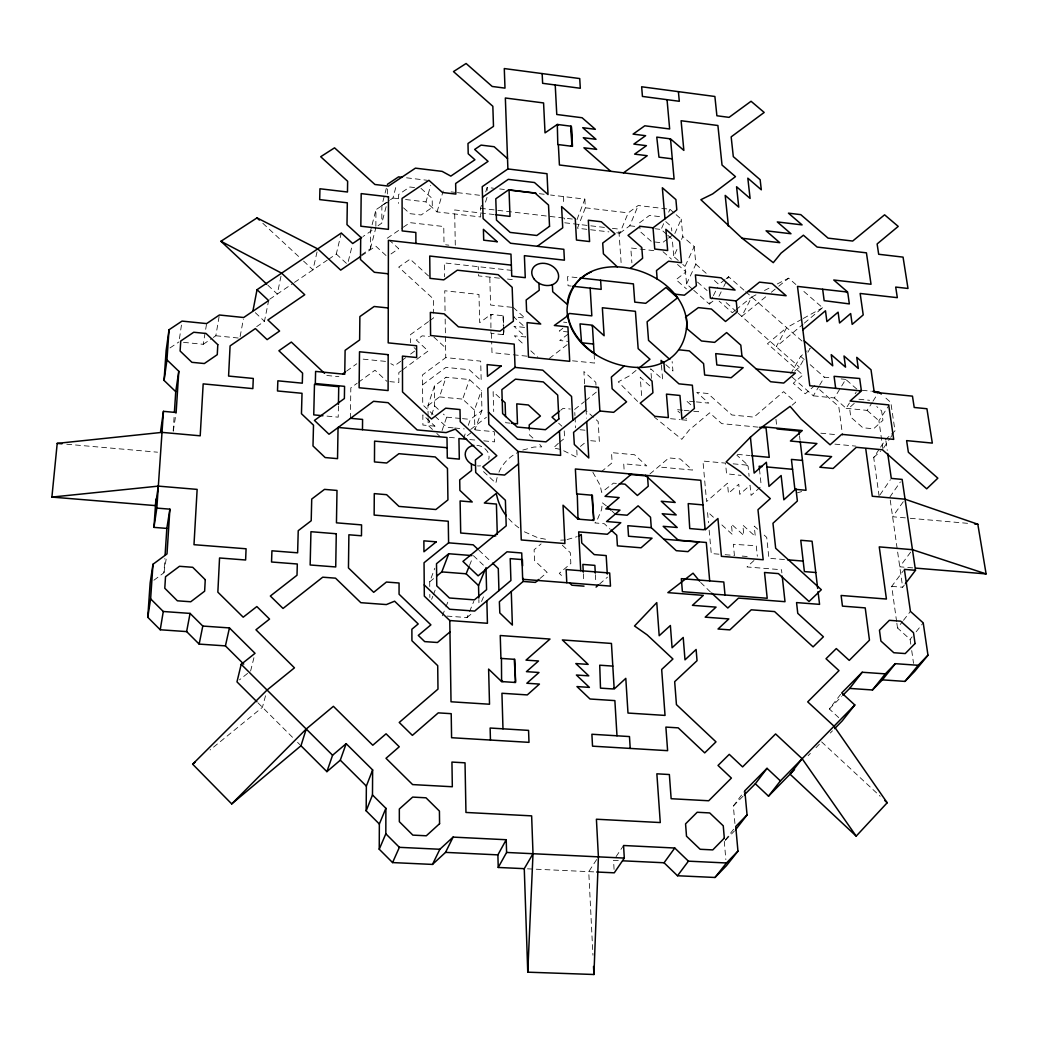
<?xml version="1.0" encoding="UTF-8"?>
<svg xmlns="http://www.w3.org/2000/svg" width="1038" height="1038" viewBox="0 0 1038 1038"><rect width="100%" height="100%" fill="white"/><g stroke="black" fill="none" stroke-linecap="round" stroke-linejoin="round"><path stroke-width="0.75" stroke-dasharray="5 3.75" d="M387.343 194.015L387.369 184.336M378.053 225.687L381.802 223.144L381.88 205.498L386.966 185.841M375.86 226.31L375.951 209.728L387.317 202.086L381.802 223.144M361.522 254.829L370.423 248.731L370.566 230.773L375.951 209.728M350.416 418.301L350.818 387.862L357.176 383.217M338.414 405.936L338.219 417.159L324.453 415.875M153.896 580.229L163.939 572.742L164.873 558.496M173.177 431.03L174.306 413.721M179.444 338.699L181.806 322.688M173.307 431.055L176.136 412.514M163.939 572.742L166.742 555.486M183.518 342.345L203.227 344.305L206.614 323.597M213.309 337.467L215.826 335.754L219.381 315.007M240.115 336.584L243.398 319.094M256.671 326.62L264.456 321.3L268.634 300.579M281 276.147L277.302 294.052L267.908 285.255M317.044 251.884L312.983 269.841L301.331 259.02M328.527 259.292L336.299 254.025L341.294 233.031M348.275 261.42L352.336 245.007M253.934 657.729L250.612 670.963L239.454 679.89M370.423 248.731L375.847 227.815L362.989 236.534M390.496 199.698L392.961 198.037L396.568 184.427M265.52 695.784L262.432 707.28L210.091 749.968M481.437 205.316L480.477 208.288L480.711 216.981L437.05 211.908L425.982 201.904L430.705 185.361M437.05 211.908L443.213 190.953M485.732 191.913L487.159 187.45L493.413 188.189M485.499 202.138L487.419 196.195M428.084 416.264L427.98 405.599L434.416 385.967L446.068 377.235L469.513 379.545L481.437 390.56L481.956 410.464L474.872 429.771L474.405 410.023L481.437 390.56M432.483 429.447L428.175 425.411L429.667 420.922M431.652 414.941L434.65 405.949L434.416 385.967M427.98 405.599L439.502 396.892L446.068 377.235M442.071 430.549L446.677 417.159L443.395 414.097M474.405 410.023L462.65 399.124L469.513 379.545M463.441 438.659L466.114 431.25M468.255 425.321L470.396 419.391L481.956 410.464M429.745 586.535L429.706 581.825L434.805 568.24M431.626 599.302L432.768 596.318M433.339 594.826L436.194 587.365M576.998 219.602L584.835 199.114L550.542 195.014M584.835 199.114L585.354 207.808L577.491 228.23L608.878 231.876M442.396 615.755L445.328 608.359M445.912 606.88L448.857 599.471M469.513 565.438L472.316 558.483M616.715 232.784L619.855 233.148L628.211 212.881L638.214 205.498L669.938 209.287L674.453 213.244M619.855 233.148L629.755 225.778L638.214 205.498M447.015 616.092L467.035 617.558L468.878 613.134M469.5 611.654L473.808 601.339M481.554 601.495L484.694 594.099M666.694 234.354L661.115 229.45L663.645 223.689M668.68 212.167L669.938 209.287M674.83 233.511L681.239 219.174L675.582 214.23M678.255 260.486L673.766 256.529L678.281 246.538M681.512 239.415L682.796 236.56L681.239 219.174M692.554 289.252L686.572 283.971L685.002 266.429L694.201 246.551L682.796 236.56M686.572 283.971L695.849 264.21L694.201 246.551M693.747 290.303L709.304 304.03L712.717 297.037M713.404 295.648L717.518 287.254M718.945 296.31L723.097 287.915M723.784 286.514L728.611 276.718L744.441 290.588M756.001 294.818L751.746 296.998L741.755 316.382L766.407 296.271M801.907 319.237L786.7 327.645L776.216 346.731L803.088 324.167M790.709 373.862L800.674 356.345L805.436 352.297M794.667 371.163L799.377 367.128L804.787 357.682M807.875 352.284L810.198 348.236L806.63 351.272M792.279 377.274L813.312 395.828L818.852 386.512M819.644 385.176L824.38 377.183L831.996 377.962M813.312 395.828L834.396 397.956L840.858 387.33M841.675 386.006L845.711 379.376L857.635 389.821L855.169 393.778M834.396 397.956L846.139 408.297L849.421 403.016M846.139 408.297L867.132 410.386L872.167 402.497M872.997 401.174L878.862 391.975M882.949 448.974L878.914 420.74L889.125 405.054M596.655 859.542L588.741 871.648L592.958 955.207M879.108 496.151L873.711 457.499L879.705 448.468M880.561 447.183L885.699 439.45L890.345 435.169M883.805 447.689L889.838 438.646M890.695 437.348L893.277 433.482M616.066 856.661L623.553 845.503M879.977 494.879L890.422 479.673M889.813 497.111L900.374 481.93M903.268 501.704L892.615 516.742L908.691 518.157M910.65 552.138L899.764 566.813L906.161 567.345M896.624 621.593L891.707 586.366L903.475 570.602M734.917 823.523L733.347 805.994L744.817 790.761M891.707 586.366L902.671 587.249L904.5 584.822M725.238 840.105L735.734 826.469M838.717 717.621L829.336 708.967L841.714 692.943M910.793 644.183L910.105 639.382L897.52 627.99L902.476 621.606M903.475 620.322L910.43 611.382M910.105 639.382L912.13 636.839M916.165 631.766L923.223 622.891M725.406 840.209L734.372 831.049M808.096 755.742L810.354 753.432M815.985 747.671L819.371 744.22M830.309 733.049L832.476 730.83M733.347 805.994L743.247 795.99M829.336 708.967L841.753 696.407M873.711 457.499L880.639 451.102M753.964 560.546L746.984 566.956L781.523 569.745L781.861 572.937M891.512 434.105L895.003 430.887L890.825 402.433L883.649 396.166M760.153 487.276L751.084 495.373L750.046 485.252L739.77 494.373L738.758 484.24L728.429 493.361L727.456 483.228L706.58 501.562L702.947 461.054L725.523 463.13L726.548 473.782L741.054 475.378M854.222 403.419L849.512 407.61L850.797 417.133L862.85 427.76L873.594 428.798L882.936 420.299L881.573 410.801L876.773 406.598M599.51 584.096L607.477 577.141M792.098 405.248L795.562 402.238L783.599 391.637L753.964 417.133L731.868 414.979L707.877 393.506L696.783 392.39L708.772 403.133L696.044 401.875M814.856 385.461L805.241 393.817L793.304 383.269L802.945 374.978L767.471 343.721L786.7 327.645M540.097 578.4L547.143 572.405L534.544 560.559L534.116 549.751L541.096 543.886M649.879 474.016L668.874 457.914L680.253 458.965L692.489 470.058L658.235 466.931M467.035 617.558L473.043 612.485M804.307 323.142L822.628 307.767L801.972 289.797M601.171 471.875L612.148 462.74L611.512 452.633L634.542 454.748L646.752 465.893L623.721 463.791L624.201 471.057M429.706 581.825L434.546 577.855M580.424 446.431L587.793 440.423M771.338 292.249L777.514 287.228M778.747 286.216L788.608 278.171L795.899 284.516M734.748 310.777L732.322 312.749L719.113 301.111M735.955 309.791L751.746 296.998M558.392 443.265L553.449 447.949L561.26 449.545L577.18 457.486L576.752 449.428M559.638 442.266L564.594 438.257L564.101 428.227M636.047 370.449L629.041 376.067L618.259 381.854L637.994 401.823M709.304 304.03L712.911 301.137M574.624 409.452L584.342 401.68M585.549 400.707L596.383 392.053L596.059 386.499M560.65 410.295L563.102 408.336L570.303 409.024M724.965 279.624L718.88 284.464L712.821 279.131M726.185 278.664L728.611 276.718M470.616 429.498L486.42 417.237M467.256 435.688L472.329 431.743M549.31 358.447L567.189 344.642M568.123 334.067L559.729 340.516L567.799 341.346M562.843 328.306L559.261 331.044L570.511 332.225M667.239 239.09L662.283 242.866L651.592 241.62L640.212 231.591L639.758 225.765M668.472 238.143L672.183 235.328M502.392 334.56L503.573 333.678L503.378 327.697M422.583 384.826L445.912 367.4L469.293 369.723L481.191 380.699L480.685 361.133L445.756 357.617L422.492 374.913L422.738 404.82L433.067 414.447M639.538 222.846L649.503 215.411L660.103 216.67M492.077 314.566L490.896 315.435L490.87 314.436L503.456 315.773L503.56 328.696M401.356 370.696L398.813 372.577L398.826 382.503L389.886 381.634M402.64 369.762L428.149 350.974L416.368 340.075L422.168 335.845L429.46 336.597M400.759 361.276L394.622 365.765L390.781 363.637M401.991 360.368L405.663 357.669M410.581 354.075L415.252 350.649M358.447 382.295L375.003 370.229L386.902 381.335M428.473 321.598L410.477 334.638L410.516 342.722M429.758 320.664L433.612 317.875L433.573 314.709M346.562 371.137L356.774 363.754M391.015 253.947L398.657 248.653L389.522 240.31M361.458 255.88L375.743 246.097L387.2 256.594M387.239 238.221L401.94 228.152M403.276 227.231L409.958 222.651L443.758 226.531L444.03 244.618M203.227 344.305L212.05 338.323M269.633 299.255L293.157 283.283M294.481 282.388L327.23 260.175M169.985 347.938L178.977 341.891M381.88 205.498L389.276 200.529M803.282 318.471L822.628 307.767M764.5 290.484L771.597 286.864M777.267 283.958L788.608 278.171M797.379 492.842L801.699 491.571M567.072 539.578L576.985 536.672M522.789 450.064L533.986 447.041L541.745 446.872L539.513 444.16M565.658 539.981L557.73 540.266L557.769 540.967M527.499 868.819L595.124 871.933M618.298 860.593L613.562 860.372L614.094 869.714M907.757 567.475L914.154 567.994M718.971 554.188L711.251 553.552L709.045 528.991M725.147 554.694L734.411 555.447L733.334 544.288L756.261 545.754L757.338 556.238M742.209 556.096L748.437 556.602M784.494 559.56L768.924 558.275L766.706 537.399L763.306 534.311M616.351 483.41L613.445 483.15L601.625 492.349L600.198 485.408L592.698 471.953M66.769 444.225L157.529 452.192M910.3 518.299L969.777 523.515M449.389 437.361L457.2 438.075M469.786 439.567L475.988 440.138M483.734 440.852L494.594 441.864L494.296 431.704L472.199 429.641M733.126 463.83L747.983 465.206L736.876 455.215M453.178 427.877L446.833 427.28L434.208 415.511M454.761 428.019L464.271 428.915M590.687 440.696L599.354 441.5L598.16 421.545L586.107 410.555L586.535 418.184M737.369 454.372L750.124 455.552M834.915 444.134L855.844 446.132M446.677 417.159L460.911 418.496M462.494 418.638L470.396 419.391M510.151 423.141L505.753 422.726L505.662 419.65M580.008 429.732L587.236 430.407M326.827 375.484L338.894 376.664M682.537 410.166L676.153 409.543L679.76 412.8M684.133 410.321L692.125 411.113M693.721 411.269L698.522 411.736L696.122 409.569M670.496 418.69L680.15 419.624M681.758 419.78L688.194 420.403L685.781 418.236M758.129 427.15L721.721 423.634L709.668 412.813L689.05 430.212L681.797 439.321L654.42 417.146M820.824 433.196L836.343 434.688M439.502 396.892L462.65 399.124M694.461 401.719L686.507 400.94L691.308 405.248M858.919 399.228L869.585 400.292M215.826 335.754L238.221 338.012M363.144 359.148L386.94 361.522M526.954 356.177L491.986 352.622L491.662 341.411M572.522 360.809L594.657 363.066L594.177 355.126M862.176 390.275L871.284 391.209M841.143 378.909L845.711 379.376M563.608 322.143L566.813 322.481M511.864 307.3L490.598 305.029L489.78 277.133M511.942 270.412L444.316 262.925L444.524 276.796M576.998 277.626L567.552 276.588L568.046 285.722L571.198 286.073M499.434 278.184L478.492 275.887L478.375 271.281M507.465 279.066L512.279 279.598M445.639 244.799L448.87 245.176M653.81 250.638L630.793 247.991L631.883 262.861M392.961 198.037L399.254 198.777M405.547 199.517L425.982 201.904M480.477 208.288L575.389 219.407M629.755 225.778L636.034 226.518M654.848 228.723L661.115 229.45M494.179 214.555L454.631 209.948L455.306 245.902M604.453 227.426L564.698 222.781L564.451 218.149M612.394 228.347L618.765 229.087L621.243 264.612M406.533 177.809L427.215 180.288M499.667 188.942L504.351 189.5M539.371 193.691L544.159 194.262M414.564 187.554L409.789 186.996L398.592 194.508L398.605 203.409M451.102 191.887L455.838 192.445M457.421 192.64L479.517 195.261M585.354 207.808L628.211 212.881M524.398 531.793L537.671 537.684L545.716 539.28L545.741 539.981M665.773 221.626L671.43 226.595L671.807 230.955M745.66 291.665L801.972 341.035M667.81 235.328L672.274 239.246L673.766 256.529M867.132 410.386L878.914 420.74M695.849 264.21L706.761 273.811M800.674 356.345L804.229 359.472M810.159 364.675L824.38 377.183M682.757 264.443L685.002 266.429M726.146 302.642L736.954 312.153M738.148 313.217L799.377 367.128M663.023 251.689L671.469 259.137M677.516 264.456L685.975 271.917L676.023 279.676L686.429 288.862M697.51 282.077L707.112 290.536M819.631 389.678L838.769 406.546L842.558 435.285M665.825 364.649L672.948 371.033L672.157 361.535M746.802 465.089L748.087 466.257L749.112 476.26M649.801 385.799L640.251 377.209L641.795 398.19M420.948 188.319L432.197 198.466L432.301 207.341L421.169 214.97L409.906 213.659L400.863 205.459M513.278 307.456L524.956 318.043L513.615 316.85L525.332 327.489L513.966 326.295L525.708 336.974L514.303 335.793L524.917 345.472M757.636 529.172L754.237 526.084L755.301 536.438L742.832 525.111L743.857 535.478L731.388 524.138L732.387 534.505L720.541 523.71M503.469 316.746L503.793 325.75M530.82 350.844L537.892 357.293M713.43 517.235L707.501 511.838L708.487 522.75M428.551 275.978L410.127 259.137L398.683 267.116L433.378 298.918L433.547 313.139M558.613 423.193L561.908 426.216M433.832 337.039L445.613 347.899M499.654 397.723L493.128 391.702L493.712 411.58M710.472 592.036L700.52 582.305M336.299 254.025L346.42 263.367M532.896 438.049L529.575 435L529.406 430.679M606.4 505.908L602.248 502.716L601.638 509.554L596.993 520.479L594.878 522.918L604.272 523.71L609.942 528.952M612.031 511.111L615.404 514.225M414.071 347.613L416.42 349.793M262.848 223.3L300.164 257.93M821.629 741.91L880.172 796.237M434.65 405.949L439.022 410.023M483.526 471.615L495.801 483.072L496.449 480.763A54.015 44.777 23.7 0 1 497.436 476.403M562.324 545.222L570.29 552.67L570.835 563.452L559.274 573.352L563.868 577.673M436.79 433.469L440.021 436.492M255.309 312.672L264.456 321.3M478.894 550.218L491.454 562.09M473.432 555.693L484.863 566.514M258.008 702.869L293.04 737.836M297.569 742.365L299.839 744.622M885.92 441.007L887.256 450.362M890.241 500.134L902.671 587.249M911.714 650.579L913.544 663.386M896.845 623.189L897.52 627.99M799.532 435.726L800.09 440.359M775.957 419.287L776.735 426.203M759.466 469.085L761.295 486.264M724.277 841.351L725.86 859.646M661.466 365.155L662.607 379.454L650.709 368.762L651.449 378.364M595.968 385.111L595.812 382.334L583.901 371.526L584.589 383.813M595.384 574.676L595.825 582.435M563.31 196.545L563.712 204.265M574.78 412.501L574.948 415.563M575.026 417.094L575.597 427.786M583.356 573.729L583.771 581.488M503.832 327.242L504.079 334.729L490.935 333.367L490.87 314.436L479.699 322.701L478.972 294.455L444.744 290.757L445.12 315.941M502.976 315.721L503.326 326.192M487.159 187.45L487.237 190.356M491.428 333.419L491.61 339.815M478.259 266.688L478.336 269.75M478.868 599.614L478.946 602.741M445.172 319.081L445.756 357.617M428.097 417.795L428.175 425.411M429.823 594.372L429.862 597.512M503.573 330.201L503.599 334.677M518.831 527.81A54.015 44.777 23.7 0 1 508.036 517.897M498.915 472.225A54.015 44.777 23.7 0 1 518.507 452.127M480.503 465.828A12.184 10.069 20.5 0 1 477.415 465.906M476.922 445.328A12.184 10.069 20.5 0 1 488.755 459.289M434.883 426.164L422.907 425.048L422.829 414.902L434.883 426.164"/><path stroke-width="1.5" d="M533.013 853.729L524.268 868.663L498.227 867.457L506.596 852.458L506.22 839.729L453.1 837.108L445.536 852.38L432.483 864.42L392.572 862.578L379.246 849.227L385.825 833.799L385.889 808.291L372.486 794.952L372.629 769.924L346.16 743.675L332.575 755.236L326.905 771.649L300.968 745.764L306.223 729.013L333.393 706.32L372.785 745.232L386.071 733.801L399.254 746.776L386.006 758.298L412.618 784.585L452.321 786.752L451.945 762.074L465.024 762.826L465.958 812.456L531.638 815.868L533.013 853.729L527.758 972.178L593.931 974.5L598.407 856.856L596.409 819.229L660.272 822.55L656.859 773.816L669.367 774.53L671.145 798.715L708.695 800.765L731.401 778.085L718.024 765.46L729.26 754.354L742.598 766.9L775.594 733.944L802.153 758.726L856.194 836.122L887.192 802.763L834.033 726.198L807.707 701.87L838.989 670.626L826.014 658.728L836.304 648.568L849.24 660.389L869.468 640.174L865.225 607.892L842.454 606.127L841.117 595.475L886.426 599.03L879.251 546.883L912.467 549.686L986.1 573.91L977.822 524.229L905.045 499.2L872.283 496.255L865.731 448.637M379.246 849.227L379.35 824.016L385.889 808.291M379.35 824.016L366.167 810.847L366.362 786.103L372.629 769.924M362.483 429.693L362.573 419.43L350.416 418.301M338.44 404.327L338.738 386.694L314.475 384.358L313.748 414.876L322.922 415.732M169.895 509.165L166.833 528.407L153.961 527.382L156.829 508.101L169.895 509.165L167.001 553.916L152.988 564.27L150.134 583.032L147.772 617.286L160.228 629.768L186.632 631.597L199.153 644.105L225.415 645.883L243.748 664.125M361.704 237.417L352.699 243.515L341.294 233.031L257.035 289.693L268.634 300.579L243.696 317.511L219.381 315.007L206.614 323.597L182.039 321.092L169.025 329.76L166.962 359.888L178.796 371.267L176.136 412.514L163.446 411.346L160.566 431.471M165.081 555.33L166.833 528.407M174.41 412.138L175.733 391.676L178.796 371.267M153.961 527.382L155.908 499.148M175.733 391.676L164.069 380.427L166.132 350.533L169.025 329.76M147.772 617.286L150.627 598.861L152.988 564.27M156.829 508.101L163.446 411.346M300.968 745.764L231.708 803.918L192.653 764.189L267.064 690.036L294.455 667.836L255.945 629.781L269.543 619.076L256.84 606.555L243.203 617.195L217.85 592.153L219.55 557.977L245.617 560.001L246.084 548.778L193.989 544.691L197.142 489.391L158.334 486.121L155.453 505.61L51.9 497.085L57.207 443.382L162.006 432.379L200.204 435.817L203.176 383.878L252.857 388.614L253.285 378.455L228.581 376.067L230.086 345.901L255.387 328.553L267.129 339.634L279.598 331.018L267.882 319.989L304.744 294.74L281.609 273.163L220.938 241.27L257.022 217.889L317.719 248.886L340.685 270.114L360.16 256.775M164.069 380.427L166.962 359.888M160.228 629.768L163.277 611.499L150.627 598.861M186.632 631.597L190.071 613.406L163.277 611.499M253.013 310.518L257.035 289.693M199.153 644.105L202.786 626.057L190.071 613.406M225.415 645.883L229.437 627.925L202.786 626.057M229.437 627.925L255.037 653.317L241.205 664.307L236.975 681.875L256.905 701.753M326.905 771.649L340.295 760.179L346.16 743.675M436.972 575.869L441.812 571.899L448.766 553.734L471.888 555.577M366.167 810.847L372.486 794.952M478.829 598.057L478.531 585.562L466.153 573.793L468.955 566.826M478.531 585.562L485.382 569.096M392.572 862.578L399.371 847.332L439.865 849.266L453.1 837.108M432.483 864.42L439.865 849.266M498.227 867.457L497.89 854.871L506.22 839.729M767.03 768.341L755.34 783.768L768.509 796.172L780.407 780.9L767.03 768.341L744.817 790.761L747.062 814.921L735.734 826.469L737.953 851.134L726.457 862.98L688.428 861.164L674.752 848.02L623.553 845.503L624.305 858.089L614.275 872.828L596.72 872.011M623.034 860.826L664.061 862.773L674.752 848.02M664.061 862.773L677.503 875.748L688.428 861.164M905.421 583.616L915.49 570.303L902.139 479.4L891.292 478.401L887.711 453.476M735.488 829.894L747.062 814.921M842.882 695.265L849.668 688.415L862.215 672.248L885.323 673.87L895.327 663.671L918.189 665.293L927.972 655.212L923.223 622.891L910.43 611.382L904.383 569.382L915.49 570.303M802.153 758.726L790.035 774.179L856.194 836.122M677.503 875.748L715.013 877.473L726.457 862.98M737.953 851.134L726.392 865.744L715.013 877.473M862.215 672.248L841.714 692.943L854.819 704.984L842.233 720.865L834.643 728.624M849.668 688.415L872.478 689.972L885.323 673.87M872.478 689.972L882.391 679.851L895.327 663.671M882.391 679.851L904.967 681.408L918.189 665.293M927.972 655.212L914.686 671.391L904.967 681.408M558.353 144.593L559.417 164.99L674.09 179.068L670.522 138.871L683.847 150.393L681.11 120.745L717.907 125.507L722.033 165.055L735.475 176.642L712.704 193.885L700.871 199.711L742.131 238.26L773.284 262.666L781.043 253.155L803.399 235.211L817.127 247.057L866.432 252.844L871.025 284.256L833.761 280.013L847.696 292.067L797.495 286.41L809.77 385.721L861.41 390.963L850.083 401.031L888.671 404.898L893.705 439.372L841.701 434.351L830.089 444.796L800.895 418.885L790.087 406.377L762.515 426.709L750.409 437.206L726.172 461.936L740.6 471.836L770.3 498.616L757.974 509.697L763.19 559.754L721.423 556.342L717.92 518.52L705.165 529.86L700.78 480.283L575.376 468.994L576.674 493.88L592.374 495.243L593.736 519.117L592.309 520.323M780.407 780.9L854.819 704.984M768.509 796.172L794.55 769.573M744.35 794.874L755.34 783.768M231.708 803.918L306.223 729.013M614.107 687.818L612.874 688.947L600.496 688.129L599.73 665.202L612.809 666.098M705.049 528.537L703.699 529.743L689.738 528.563L688.22 503.612L702.96 504.896M860.061 390.833L861.242 389.769L859.685 378.494L834.085 376.327L835.668 388.342M514.238 682.407L515.536 681.265L514.809 659.351L500.926 658.403L500.251 635.516L549.997 639.058L526.019 660.129L538.514 660.985L526.435 671.651L538.969 672.494L526.85 683.251L539.436 684.081L527.278 694.915L501.938 693.267L502.976 728.819M596.084 587.08L598.368 585.095M511.28 591.543L499.369 601.729L499.81 612.939L512.37 625.084L511.28 591.543L523.178 581.449L535.413 582.396L538.93 579.399M631.532 474.042L605.037 496.346L619.154 497.578L605.803 508.892L619.971 510.112L606.568 521.53L620.789 522.724L607.334 534.259L578.672 531.871L580.709 570.718M802.854 329.812L825.482 310.764L826.91 321.624L838.094 312.153L839.56 323L850.667 313.541L852.172 324.375L863.214 314.916L860.152 293.469L897.325 297.659L895.703 287.072L907.99 288.46L903.06 257.126L878.68 254.271L877.123 243.943L898.22 226.401L884.597 214.814L852.678 241.05L828.103 238.143L800.778 214.645L788.439 213.153L802.089 224.896L777.306 221.937L790.982 233.745L766.07 230.799L779.785 242.684L742.131 238.26M449.96 631.934L437.439 642.496L424.698 641.614L418.288 635.412L430.9 624.863L399.072 594.216L399.059 583.006L386.421 582.046L373.693 592.322L348.457 567.942L348.885 534.778L361.471 535.79L361.574 524.891L336.455 522.828L337 490.442L324.505 489.378L311.724 499.057L311.205 520.752L298.23 530.678L297.621 552.813L271.93 550.802L271.541 561.999L297.309 563.997L297.011 575.234L270.347 596.02L283.024 608.463L322.727 577.193L335.534 578.166L360.835 602.689L386.37 604.57L394.609 601.197L418.21 623.955L411.878 629.223L411.93 640.718L437.712 665.656L437.984 689.115L399.228 722.461L412.384 735.371L438.27 712.872L451.206 713.677L451.582 737.72L528.991 742.352L528.563 730.389L490.131 728.027L490.442 740.055M586.73 421.61L573.573 432.353L574.325 444.485L588.78 457.966L586.73 421.61L599.873 410.996L613.653 412.333L626.576 401.836L612.122 388.744L611.369 377.066L624.123 366.09M448.766 553.734L436.505 563.712L436.764 585.873L449.441 597.992L474.418 599.86L486.575 589.662L486.005 567.604M192.653 764.189L195.144 762.164M477.752 549.141L473.185 544.82L448.598 542.835L424.049 562.739L424.321 596.11L449.778 620.542L487.432 623.28L486.861 600.794M674.012 294.065L684.379 295.207L696.381 285.748L695.382 274.914L721.125 277.821L735.073 290.056L709.317 287.189L710.368 298.075L736.202 300.929L759.466 282.141L772.181 283.569L786.142 295.739L747.892 291.483M518.52 463.882L504.585 475.054L490.17 473.782L482.787 466.879L496.826 455.734L460.236 421.7L460.003 409.543L445.704 408.181L431.497 419.002L402.523 391.949L402.446 356.099L416.666 357.526L416.588 345.758L388.199 342.864L388.407 240.362L510.968 254.154L511.76 276.186L525.267 277.678L524.385 255.672L564.413 260.175L563.842 249.315L510.579 243.255L483.111 218.577L482.229 186.671L507.893 168.947L547 173.709L548.012 194.534L534.466 182.519L508.27 179.353L482.514 197.233M639.551 367.634L649.983 359.252L638.162 348.651L635.425 311.322L602.351 307.754L604.116 335.741L592.387 325.179L594.086 353.543M685.469 317.161L698.405 307.611L711.419 309.039L725.51 321.482L737.343 311.867L736.202 300.929M559.417 411.269L552.021 417.146L556.42 421.181M572.82 420.286L571.562 396.451L542.77 370.177L515.043 367.4L487.808 388.251L488.807 424.386L518.066 451.517L560.624 455.397L559.443 431.017M567.137 315.28L569.525 313.463L591.829 315.85L590.168 288.149M630.416 268.31L642.613 258.28L641.795 247.55L628.029 235.392L640.161 226.31L653.032 227.815L676.815 209.923L675.907 199.581L662.348 187.761L664.982 218.836M537.282 246.291L562.726 227.815L561.61 206.588L575.26 218.707L576.466 240.038L589.597 241.556L588.312 220.238L601.326 221.756L615.041 233.887L602.702 243.061L603.402 253.817L617.299 266.844M342.735 373.901L345.278 372.058M623.475 172.866L647.219 155.713L634.633 154.13L646.415 145.67L633.855 144.087L645.61 135.693L633.089 134.11L644.806 125.793L669.653 128.972L667.045 99.674M570.615 146.124L571.899 145.229L570.822 126.182M558.639 124.638L557.354 125.52L557.302 124.456L571.354 126.247L571.964 146.293M387.369 184.336L398.579 176.862L401.758 177.239M578.4 536.27L581.267 534.466L581.721 542.939L594.255 554.603L606.179 555.577L607.295 574.053M591.439 271.826C578.49 277.535 568.033 289.965 567.293 304.419L552.709 291.73L552.372 284.697M51.9 497.085L158.334 486.121M506.596 852.458L624.305 858.089M445.536 852.38L497.89 854.871M584.018 586.159L571.912 585.211L569.615 583.058M441.812 571.899L466.153 573.793M915.75 568.123L986.1 573.91M495.827 535.893L460.703 533.013L460.106 500.952L472.238 501.99L459.899 490.403L459.704 479.906L471.537 470.551L471.395 463.973M787.608 559.819L803.178 561.091M815.777 572.509L804.385 571.588L800.765 540.279L812.066 541.226L817.672 588.429M663.762 539.163L698.717 542.07L687.973 551.645L676.283 550.685L651.28 527.667L627.834 525.695L628.535 536.231L652.046 538.19L641.056 547.792L617.415 545.858L616.741 535.245L611.071 530.003M615.404 514.225L627.147 515.224L638.111 505.83L650.515 517.222L651.28 527.667M619.258 483.669L625.071 484.188L637.397 495.489L648.244 486.238L647.491 476.04L629.015 474.379M57.207 443.382L61.982 443.797M974.604 523.943L977.822 524.229M466.685 439.282L458.926 438.568L459.315 459.12L447.3 458.03L446.989 437.478L338.051 427.435L337.532 458.653L325.154 457.55L312.996 445.964L313.502 425.178L301.461 413.734L302.019 393.298L277.496 390.963L277.86 380.816L302.305 383.178L302.577 373.122L278.898 350.753L291.341 342.073L324.531 373.33M762.346 466.529L759.167 466.231L759.466 469.085M767.121 466.97L792.565 469.306M447.144 447.728L374.588 441.124L374.459 461.923L386.707 463.013L398.903 453.684L435.246 456.954L447.456 468.41L447.936 499.914L435.869 509.515L398.968 506.401L386.629 494.685L374.277 493.621L374.147 515.082L448.26 521.245L448.598 542.835M751.707 455.708L769.249 457.343L766.031 427.903L759.712 427.293M802.478 460.431L791.423 459.406L794.874 489.287L806.02 490.286L800.272 441.903M511.617 423.283L517.482 423.828L516.768 403.86L528.394 404.989L540.422 416.043L529.185 424.931L529.354 429.252M762.515 426.709L802.283 430.549L790.424 441.02L816.906 443.537L805.099 454.099L831.594 456.59L819.838 467.23L833.112 468.462L856.337 447.3L882.43 449.778L926.7 488.82L937.846 478.168L908.367 452.257L906.615 440.618L932.319 443.096L926.921 408.738L914.206 407.467L912.467 396.153L874.23 392.273L871.025 369.8L856.752 357.344L858.296 368.477L844.011 355.995L845.516 367.141L831.243 354.659L832.71 365.804L804.216 340.84M777.047 428.966L798.988 431.081L799.351 434.182M872.802 391.365L878.862 391.975L881.262 394.064M678.774 349.78L689.31 350.883L703.582 363.598L704.646 375.029L731.154 377.728L743.169 367.673L716.817 364.961L715.727 353.621L741.988 356.358L770.624 381.737L783.716 383.061L795.393 373.044L756.274 369.022M593.515 344.019L581.565 342.774L580.034 323.882L591.206 325.063L592.439 326.166M388.264 307.975L374.16 306.495L359.875 316.577L359.628 339.958L345.109 350.338L344.746 374.264L315.604 371.409L315.318 383.528L344.564 386.357L344.382 398.527L314.449 420.416L329.007 434.247L373.563 401.304L388.082 402.692L417.146 429.927L446.081 432.612L455.319 429.148L482.462 454.436L475.404 460.003L475.702 472.498L505.389 500.264L506.207 525.851L462.935 561.415L478.129 575.843L507.037 551.801L521.725 552.982L522.672 579.295L610.487 586.107L609.682 573.002L566.151 569.564L566.787 582.72M686.455 328.293L701.493 340.983L714.637 342.371L726.626 332.575L740.808 345.122L741.988 356.358M388.329 273.811L374.368 272.293L360.484 259.513L360.718 237.248L346.99 224.649L347.315 202.812L319.678 199.594L319.938 188.773L347.471 192.004L347.639 181.261L320.69 156.725L334.547 147.837L374.926 184.492L388.51 186.1L415.421 168.156L442.136 171.374L450.829 176.11L474.924 159.761L468.216 153.78L467.982 143.491L493.491 126.377L492.842 106.291L453.489 71.583L466.101 63.5L492.22 86.465L504.987 88.126L504.286 68.56L579.723 78.564L580.307 88.269L542.627 83.312L542.16 73.581M580.151 277.976L633.414 283.88L634.75 302.123L645.701 303.317L665.994 287.487L677.593 297.763L647.115 321.754L648.542 340.399L669.795 359.42M572.781 286.241L601.184 289.368L600.613 280.247M511.358 265.131L429.732 256.036L429.979 278.353L443.771 279.858L457.317 270.191L498.214 274.694L512.162 287.318L513.382 321.157L500.005 331.161L458.407 326.827L444.29 313.878L430.342 312.412L430.588 335.521L514.199 344.123L515.043 367.4M495.762 214.736L509.995 216.397L509.048 190.058L536.179 193.302M672.3 158.84L658.974 157.179L656.769 137.12L669.212 138.703L670.613 139.909M596.474 354.931C582.72 345.888 570.822 332.238 567.877 315.656L554.344 325.478L567.916 326.905L569.719 361.315L528.459 357.124L527.07 322.597L540.733 324.038L526.616 311.257L526.162 299.982L539.228 290.264L538.917 283.218M846.372 291.925L847.851 293.196L849.331 303.9L824.159 300.657L822.667 289.252M571.38 127.285L572.496 146.358L557.808 144.529L557.302 124.456L545.028 132.877L543.575 102.944L505.35 98L507.893 168.947M610.746 171.296L583.914 147.798L596.655 149.381L583.304 137.717L595.994 139.313L582.707 127.7L595.358 129.309L582.097 117.748L556.77 114.491L555.226 84.973M507.53 158.606L494.14 146.721L481.074 145.112L474.664 149.433L488.068 161.37L455.643 183.492L455.851 194.08L442.46 192.484L428.915 180.301L402.082 198.401L402.16 230.916L415.849 232.473L415.914 243.463M663.451 362.522L661.076 360.394L661.336 363.572M645.467 475.3L675.193 502.47L661.258 501.25L676.205 514.939L662.205 513.732L677.217 527.499L663.178 526.318L678.242 540.149L706.294 542.485L709.694 580.904M501.834 399.734L505.104 402.744L505.558 416.575M711.627 593.087L727.82 608.021L738.511 598.096L785 601.69L782.211 576.129M607.528 506.946L610.902 510.06M488.47 412.255L517.625 439.243L545.949 441.864L586.055 409.673L584.718 386.019L598.446 387.382L599.873 410.996M257.022 217.889L259.357 220.056M884.843 800.583L887.192 802.763M579.515 519.234L577.932 517.767L577.997 519.117L593.814 520.453L591.777 495.191M220.938 241.27L266.74 284.153M492.583 563.167L498.292 568.565L498.941 590.609M424.231 584.913L449.61 609.241L474.664 611.084L510.917 580.501L510.203 558.626L522.386 559.599L522.62 565.84M502.937 681.655L501.562 680.344L501.601 681.564L515.575 682.498L514.277 659.325M340.295 760.179L366.362 786.103M241.205 664.307L332.575 755.236M385.825 833.799L399.371 847.332M699.599 581.163L693.06 573.184L667.862 592.633L703.323 595.371L692.437 605.336L716.051 607.126L705.204 617.156L728.832 618.92L718.024 629.015L729.857 629.884L751.253 609.812L774.569 611.577L813.091 646.882L823.406 636.787L797.768 613.341L796.548 602.585L819.566 604.363L818.048 591.621M728.429 226.336L725.199 195.404L738.771 207.159L736.565 186.749L750.098 198.44L747.827 178.173L761.308 189.798L760.14 179.704L733.308 156.634L731.167 136.873L764.189 112.441L751.058 101.27L729.052 117.359L716.895 115.763L714.884 96.482L641.653 86.777L642.431 96.43L679.306 101.283L678.411 91.642M750.409 437.206L754.159 473.069L766.368 462.273L768.976 486.407L781.134 475.534L783.859 499.81L795.964 488.846L797.379 501.017L772.96 523.256L775.671 548.259L821.343 589.714L809.03 601.495L778.409 573.612L764.526 572.496L767.212 598.264L682.394 591.686L681.343 578.659L723.797 582.007L725.004 594.982M686.326 317.252L687.312 328.384M653.032 227.815L654.744 249.042L667.668 250.521L665.877 229.32L679.605 241.374L681.499 262.705L668.576 261.226L656.483 270.542L657.184 279.17M663.853 361.847L664.58 370.955L678.956 383.852L692.346 385.202L694.409 408.466L681.927 418.924L679.942 395.465L666.461 394.129L668.355 417.613L654.731 416.303L640.225 403.172L652.928 392.779L652.046 381.154L637.63 367.465M630.222 748.424L629.469 736.565L591.894 734.255L592.529 746.166L667.616 750.669L665.89 727.093L678.216 727.859L704.711 752.887L715.986 741.859L676.439 704.62L674.674 681.668L697.043 660.687L696.109 649.477L685.002 659.844L683.212 637.462L672.079 647.764L670.379 625.512L659.195 635.723L656.769 602.611L634.516 625.992L647.141 634.854L672.935 659L661.673 669.458L665.034 715.416L627.99 713.054L625.797 678.359L614.185 689.037L611.447 643.443L562.362 639.94L588.17 664.398L575.818 663.554L588.78 675.855L576.388 675.024L589.402 687.39L576.959 686.572L590.012 699.002L614.872 700.611L616.987 735.799M595.293 573.119L594.865 565.373L582.863 564.413L583.278 572.172M593.528 966.456L593.931 974.5M523.061 578.322L523.178 581.449M518.066 451.517L521.258 539.968L564.893 543.536L563.037 505.221L577.997 519.117L577.271 493.932M524.268 868.663L527.758 972.178M497.293 534.414L496.411 504.053L484.344 503.028L496.099 493.53L496.891 495.995A54.015 44.777 23.7 0 0 506.233 515.665M449.778 620.542L451.024 701.779L489.521 704.231L488.613 669.095L501.601 681.564L501.445 658.442M474.301 465.271A12.184 10.069 20.5 0 1 465.206 454.527A12.184 10.069 20.5 0 1 473.847 445.393M388.173 354.659L388.095 390.56L359.122 387.758L359.511 351.778L388.173 354.659M388.484 196.805L388.42 229.359L360.835 226.219L361.185 193.613L388.484 196.805M336.273 533.753L335.728 566.956L310.154 564.983L310.946 531.703L336.273 533.753M205.252 579.697L204.642 591.18L190.733 601.768L177.394 600.807L164.782 588.248L165.522 576.726L179.496 566.294L192.705 567.293L205.252 579.697M217.798 344.668L217.266 354.672L204.33 363.534L191.913 362.327L180.106 351.013L180.755 340.983L193.743 332.251L206.056 333.483L217.798 344.668M686.819 322.805C684.821 395.828 569.421 370.423 567.033 309.973C571.458 239.103 682.537 264.171 686.819 322.805M724.316 838.133L712.782 849.901L700.144 849.279L686.507 836.213L685.56 823.861L697.186 812.261L709.707 812.936L723.252 825.82L724.316 838.133M915.049 643.534L905.227 653.564L893.822 652.733L880.912 641.017L879.458 630.209L889.358 620.322L900.673 621.178L913.505 632.752L915.049 643.534M439.567 823.718L426.307 835.785L412.852 835.123L399.345 821.681L399.332 808.991L412.67 797.093L425.995 797.807L439.424 811.08L439.567 823.718M436.245 541.836L423.958 551.749L423.867 540.837L436.245 541.836M558.859 418.963L545.404 429.706L517.184 427.046L502.626 413.604L501.873 389.639L515.471 379.155L543.289 381.919L557.704 395.102L558.859 418.963M501.12 365.999L487.471 376.379L487.146 364.598L501.12 365.999M549.543 226.284L536.815 235.483L510.19 232.421L496.475 220.121L495.788 198.803L508.646 189.824L534.933 192.964L548.518 205.044L549.543 226.284M497.163 241.724L483.708 240.193L483.41 229.346L497.163 241.724M533.856 278.677A13.779 10.665 21.1 0 0 557.082 281.181A13.779 10.665 21.1 0 0 544.626 263.38A13.779 10.665 21.1 0 0 533.856 278.677"/></g></svg>
